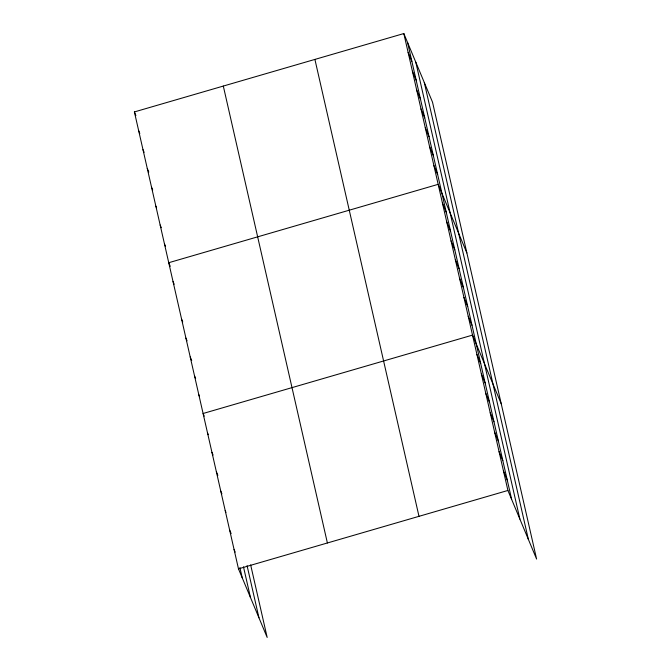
<?xml version="1.0" encoding="UTF-8"?>
<svg xmlns="http://www.w3.org/2000/svg" width="671" height="671" viewBox="0 0 671 671"><rect width="100%" height="100%" fill="white"/><g stroke="black" fill="none" stroke-linecap="round" stroke-linejoin="round"><path stroke-width="1.01" d="M250.652 564.89L267.175 637.45L238.482 568.84L134.393 111.931L403.825 33.55L432.518 102.16L536.607 559.069L507.905 490.459L403.825 33.55M238.482 568.84L507.905 490.459M408.119 52.397L411.868 61.38M412.405 71.243L416.163 80.226M416.699 90.09L420.457 99.073M420.994 108.937L424.751 117.92M425.288 127.784L429.046 136.767M429.583 146.63L433.34 155.613M433.877 165.485L437.635 174.46M466.865 252.942L438.171 184.332L168.74 262.713L170.249 266.303M442.466 203.179L446.215 212.153M446.752 222.026L450.509 231M451.046 240.872L454.804 249.855M455.341 259.719L459.098 268.702M459.635 278.566L463.393 287.549M463.929 297.412L467.687 306.395M468.224 316.259L471.981 325.242M501.212 403.716L472.518 335.106L203.087 413.495L204.219 416.188M476.938 354.523L480.696 363.506M481.359 373.948L485.116 382.923M485.787 393.365L489.545 402.34M490.207 412.782L493.965 421.765M494.636 432.199L498.385 441.183M499.056 451.617L502.814 460.6M503.476 471.034L507.234 480.017M134.393 111.931L135.903 115.529M138.687 130.786L139.82 133.479M142.982 149.633L144.114 152.325M147.276 168.48L148.777 172.07M151.571 187.326L152.694 190.019M155.865 206.173L156.611 207.968M160.159 225.02L161.283 227.712M164.454 243.867L165.578 246.559M173.034 281.56L174.166 284.252M181.623 319.253L182.747 321.946M185.917 338.1L187.041 340.801M190.212 356.947L191.713 360.545M194.506 375.794L195.63 378.494M198.801 394.649L199.547 396.444M207.515 432.912L208.262 434.707M211.935 452.329L213.068 455.022M216.364 471.747L217.865 475.336M220.784 491.164L221.908 493.856M225.204 510.581L225.959 512.384M229.633 530.006L231.134 533.596M234.053 549.423L235.177 552.116M424.29 82.483L528.371 539.383M415.81 62.21L519.891 519.111M407.582 42.533L511.663 499.434M314.909 59.417L418.989 516.326M223.309 86.064L327.389 542.973M247.071 565.653L258.947 617.773M243.481 566.836L250.468 597.5M239.908 567.599L242.231 577.823"/></g></svg>
